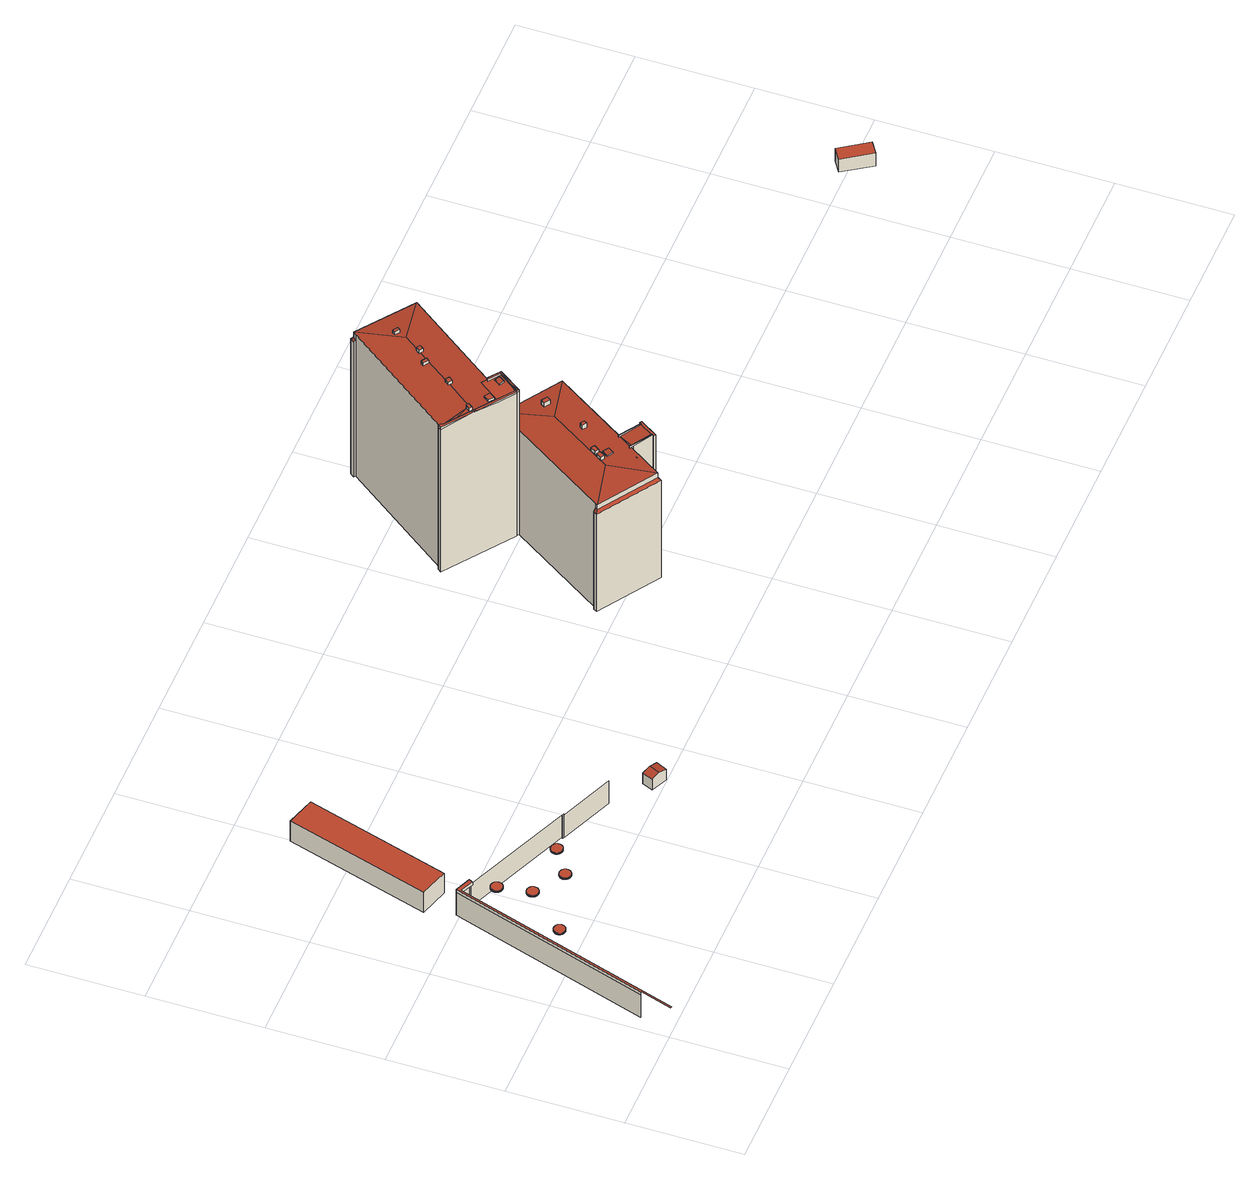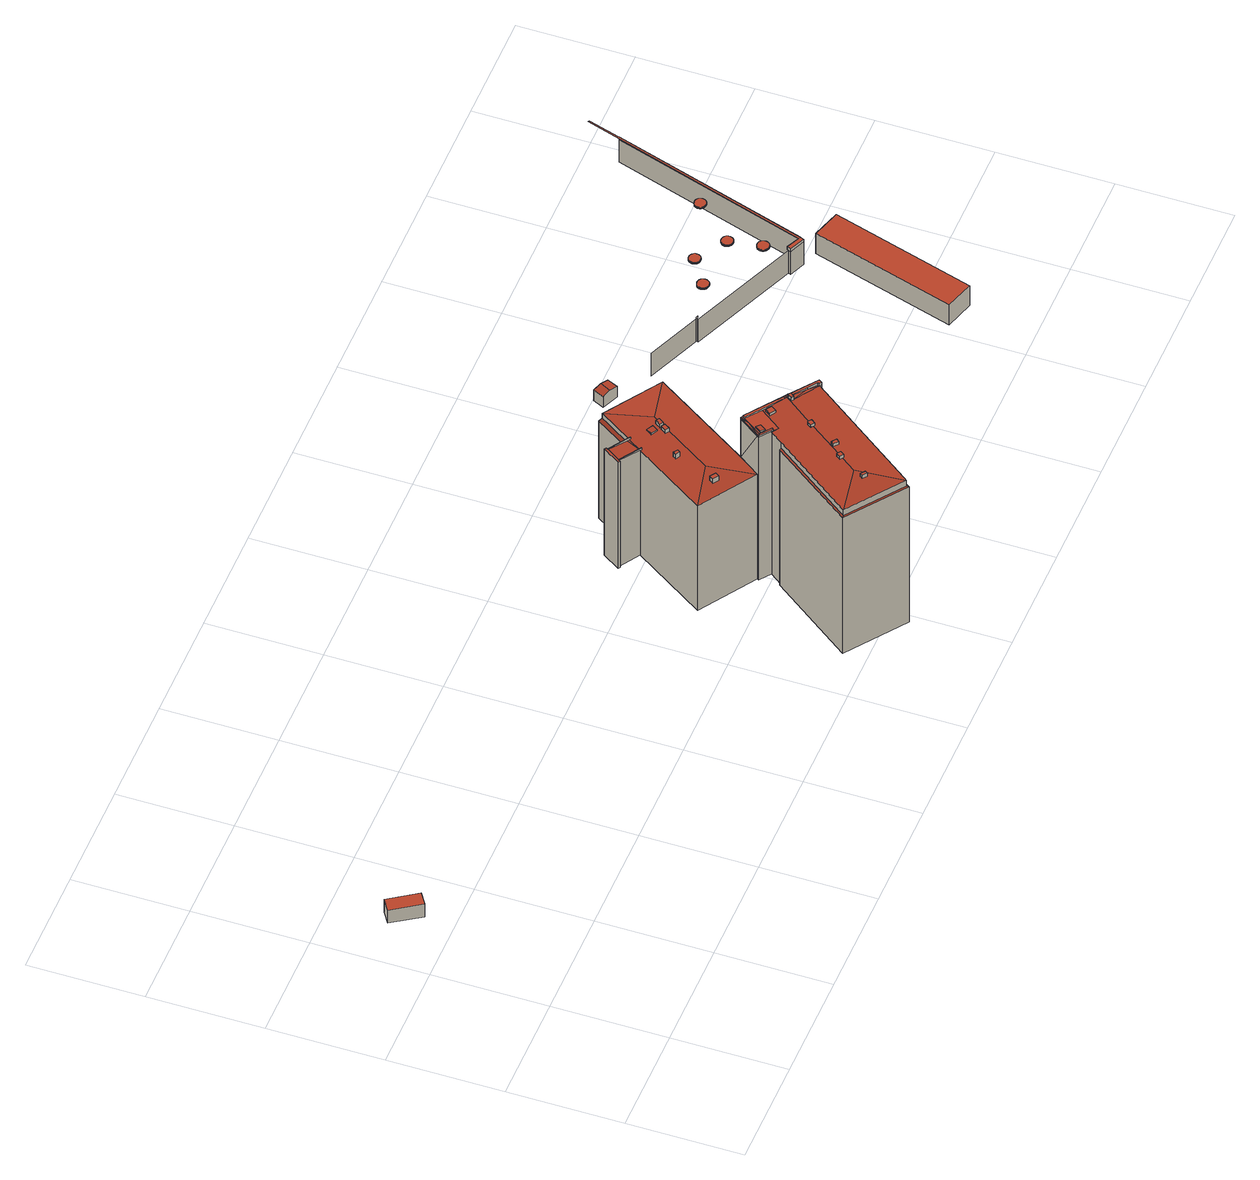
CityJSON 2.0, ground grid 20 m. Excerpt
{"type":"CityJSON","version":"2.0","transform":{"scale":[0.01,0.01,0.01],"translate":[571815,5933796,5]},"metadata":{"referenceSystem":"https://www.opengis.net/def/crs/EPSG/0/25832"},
"CityObjects":{
"building1":{"type":"Building","attributes":{"Grundfläche 2D":"1538.977425","Grundhöhe NN":"5.566"},"children":["building1-1","building1-2","building1-3","building1-4","building1-5"],"geometry":[{"type":"MultiSurface","lod":"3","boundaries":[[[0,1,2,3,4,5,6,7,8,9,10]],[[11,12,13,14,15,16,17,18]],[[16,15,14,13,3,2,1,0]],[[16,19,20,17]],[[8,7,21,22]],[[19,16,0,10]],[[22,23,19,10,9,8]],[[19,23,24,20]],[[23,25,26,24]],[[27,28,29,30,31]],[[27,31,32,33]],[[25,27,33,26]],[[31,34,35,32]]],"semantics":{"surfaces":[{"type":"RoofSurface"},{"type":"WallSurface"}],"values":[0,1,1,1,1,1,1,1,1,1,1,1,1]}}]},
"building1-1":{"type":"BuildingInstallation","parents":["building1"],"geometry":[{"type":"MultiSurface","lod":"3","boundaries":[[[36,37,38,39,40,41,42,43,44,45,46,47,48,49,50,51,52,53,54,55,56,57,58,59,60,61,62,63,64,65,66,67,68,69,70,71,72,73,74,75,76,77,78,79,80,81,82,83,84,85,86,87,88,89,90,91,92,93,94,95,96,97,98,99,100,101,102,103,104,105,106,107,108,109,110,111,112,113]],[[42,41,114,115]],[[43,42,115,116]],[[36,113,117,118]],[[37,36,118,119]],[[38,37,119,120]],[[39,38,120,121]],[[40,39,121,122]],[[41,40,122,114]],[[44,43,116,123]],[[45,44,123,124]],[[46,45,124,125]],[[47,46,125,126]],[[48,47,126,127]],[[49,48,127,128]],[[50,49,128,129]],[[51,50,129,130]],[[52,51,130,131]],[[53,52,131,132]],[[54,53,132,133]],[[55,54,133,134]],[[56,55,134,135]],[[57,56,135,136]],[[58,57,136,137]],[[59,58,137,138]],[[60,59,138,139]],[[61,60,139,140]],[[62,61,140,141]],[[63,62,141,142]],[[64,63,142,143]],[[65,64,143,144]],[[66,65,144,145]],[[67,66,145,146]],[[68,67,146,147]],[[69,68,147,148]],[[70,69,148,149]],[[71,70,149,150]],[[72,71,150,151]],[[73,72,151,152]],[[74,73,152,153]],[[75,74,153,154]],[[76,75,154,155]],[[77,76,155,156]],[[78,77,156,157]],[[79,78,157,158]],[[80,79,158,159]],[[81,80,159,160]],[[82,81,160,161]],[[83,82,161,162]],[[84,83,162,163]],[[85,84,163,164]],[[86,85,164,165]],[[87,86,165,166]],[[88,87,166,167]],[[89,88,167,168]],[[90,89,168,169]],[[91,90,169,170]],[[92,91,170,171]],[[93,92,171,172]],[[94,93,172,173]],[[95,94,173,174]],[[96,95,174,175]],[[97,96,175,176]],[[98,97,176,177]],[[99,98,177,178]],[[100,99,178,179]],[[101,100,179,180]],[[102,101,180,181]],[[103,102,181,182]],[[104,103,182,183]],[[105,104,183,184]],[[106,105,184,185]],[[107,106,185,186]],[[108,107,186,187]],[[109,108,187,188]],[[110,109,188,189]],[[111,110,189,190]],[[112,111,190,191]],[[113,112,191,117]]],"semantics":{"surfaces":[{"type":"RoofSurface"},{"type":"WallSurface"}],"values":[0,1,1,1,1,1,1,1,1,1,1,1,1,1,1,1,1,1,1,1,1,1,1,1,1,1,1,1,1,1,1,1,1,1,1,1,1,1,1,1,1,1,1,1,1,1,1,1,1,1,1,1,1,1,1,1,1,1,1,1,1,1,1,1,1,1,1,1,1,1,1,1,1,1,1,1,1,1,1]}}]},
"building1-2":{"type":"BuildingInstallation","parents":["building1"],"geometry":[{"type":"MultiSurface","lod":"3","boundaries":[[[192,193,194,195,196,197,198,199,200,201,202,203,204,205,206,207,208,209,210,211,212,213,214,215,216,217,218,219,220,221,222,223,224,225,226,227,228,229,230,231,232,233,234,235,236,237,238,239,240,241,242,243,244,245,246,247,248,249,250,251,252,253,254,255,256,257,258,259,260,261,262,263,264,265,266,267,268,269]],[[202,201,270,271]],[[203,202,271,272]],[[204,203,272,273]],[[205,204,273,274]],[[206,205,274,275]],[[199,198,276,277]],[[200,199,277,278]],[[201,200,278,270]],[[207,206,275,279]],[[208,207,279,280]],[[209,208,280,281]],[[210,209,281,282]],[[211,210,282,283]],[[212,211,283,284]],[[213,212,284,285]],[[214,213,285,286]],[[215,214,286,287]],[[216,215,287,288]],[[217,216,288,289]],[[218,217,289,290]],[[219,218,290,291]],[[220,219,291,292]],[[221,220,292,293]],[[222,221,293,294]],[[223,222,294,295]],[[224,223,295,296]],[[225,224,296,297]],[[226,225,297,298]],[[227,226,298,299]],[[228,227,299,300]],[[229,228,300,301]],[[230,229,301,302]],[[231,230,302,303]],[[232,231,303,304]],[[233,232,304,305]],[[234,233,305,306]],[[235,234,306,307]],[[236,235,307,308]],[[237,236,308,309]],[[238,237,309,310]],[[239,238,310,311]],[[240,239,311,312]],[[241,240,312,313]],[[242,241,313,314]],[[243,242,314,315]],[[244,243,315,316]],[[245,244,316,317]],[[246,245,317,318]],[[247,246,318,319]],[[248,247,319,320]],[[249,248,320,321]],[[250,249,321,322]],[[251,250,322,323]],[[252,251,323,324]],[[253,252,324,325]],[[254,253,325,326]],[[255,254,326,327]],[[256,255,327,328]],[[257,256,328,329]],[[258,257,329,330]],[[259,258,330,331]],[[260,259,331,332]],[[261,260,332,333]],[[262,261,333,334]],[[263,262,334,335]],[[264,263,335,336]],[[265,264,336,337]],[[266,265,337,338]],[[267,266,338,339]],[[268,267,339,340]],[[269,268,340,341]],[[192,269,341,342]],[[193,192,342,343]],[[194,193,343,344]],[[195,194,344,345]],[[196,195,345,346]],[[197,196,346,347]],[[198,197,347,276]]],"semantics":{"surfaces":[{"type":"RoofSurface"},{"type":"WallSurface"}],"values":[0,1,1,1,1,1,1,1,1,1,1,1,1,1,1,1,1,1,1,1,1,1,1,1,1,1,1,1,1,1,1,1,1,1,1,1,1,1,1,1,1,1,1,1,1,1,1,1,1,1,1,1,1,1,1,1,1,1,1,1,1,1,1,1,1,1,1,1,1,1,1,1,1,1,1,1,1,1,1]}}]},
"building1-3":{"type":"BuildingInstallation","parents":["building1"],"geometry":[{"type":"MultiSurface","lod":"3","boundaries":[[[348,349,350,351,352,353,354,355,356,357,358,359,360,361,362,363,364,365,366,367,368,369,370,371,372,373,374,375,376,377,378,379,380,381,382,383,384,385,386,387,388,389,390,391,392,393,394,395,396,397,398,399,400,401,402,403,404,405,406,407,408,409,410,411,412,413,414,415,416,417,418,419,420,421,422,423,424,425]],[[352,351,426,427]],[[423,422,428,429]],[[424,423,429,430]],[[425,424,430,431]],[[348,425,431,432]],[[349,348,432,433]],[[350,349,433,434]],[[351,350,434,426]],[[353,352,427,435]],[[354,353,435,436]],[[355,354,436,437]],[[356,355,437,438]],[[357,356,438,439]],[[358,357,439,440]],[[359,358,440,441]],[[360,359,441,442]],[[361,360,442,443]],[[362,361,443,444]],[[363,362,444,445]],[[364,363,445,446]],[[365,364,446,447]],[[366,365,447,448]],[[367,366,448,449]],[[368,367,449,450]],[[369,368,450,451]],[[370,369,451,452]],[[371,370,452,453]],[[372,371,453,454]],[[373,372,454,455]],[[374,373,455,456]],[[375,374,456,457]],[[376,375,457,458]],[[377,376,458,459]],[[378,377,459,460]],[[379,378,460,461]],[[380,379,461,462]],[[381,380,462,463]],[[382,381,463,464]],[[383,382,464,465]],[[384,383,465,466]],[[385,384,466,467]],[[386,385,467,468]],[[387,386,468,469]],[[388,387,469,470]],[[389,388,470,471]],[[390,389,471,472]],[[391,390,472,473]],[[392,391,473,474]],[[393,392,474,475]],[[394,393,475,476]],[[395,394,476,477]],[[396,395,477,478]],[[397,396,478,479]],[[398,397,479,480]],[[399,398,480,481]],[[400,399,481,482]],[[401,400,482,483]],[[402,401,483,484]],[[403,402,484,485]],[[404,403,485,486]],[[405,404,486,487]],[[406,405,487,488]],[[407,406,488,489]],[[408,407,489,490]],[[409,408,490,491]],[[410,409,491,492]],[[411,410,492,493]],[[412,411,493,494]],[[413,412,494,495]],[[414,413,495,496]],[[415,414,496,497]],[[416,415,497,498]],[[417,416,498,499]],[[418,417,499,500]],[[419,418,500,501]],[[420,419,501,502]],[[421,420,502,503]],[[422,421,503,428]]],"semantics":{"surfaces":[{"type":"RoofSurface"},{"type":"WallSurface"}],"values":[0,1,1,1,1,1,1,1,1,1,1,1,1,1,1,1,1,1,1,1,1,1,1,1,1,1,1,1,1,1,1,1,1,1,1,1,1,1,1,1,1,1,1,1,1,1,1,1,1,1,1,1,1,1,1,1,1,1,1,1,1,1,1,1,1,1,1,1,1,1,1,1,1,1,1,1,1,1,1]}}]},
"building1-4":{"type":"BuildingInstallation","parents":["building1"],"geometry":[{"type":"MultiSurface","lod":"3","boundaries":[[[504,505,506,507,508,509,510,511,512,513,514,515,516,517,518,519,520,521,522,523,524,525,526,527,528,529,530,531,532,533,534,535,536,537,538,539,540,541,542,543,544,545,546,547,548,549,550,551,552,553,554,555,556,557,558,559,560,561,562,563,564,565,566,567,568,569,570,571,572,573,574,575,576,577,578,579,580,581]],[[506,505,582,583]],[[507,506,583,584]],[[508,507,584,585]],[[579,578,586,587]],[[580,579,587,588]],[[581,580,588,589]],[[504,581,589,590]],[[505,504,590,582]],[[509,508,585,591]],[[510,509,591,592]],[[511,510,592,593]],[[512,511,593,594]],[[513,512,594,595]],[[514,513,595,596]],[[515,514,596,597]],[[516,515,597,598]],[[517,516,598,599]],[[518,517,599,600]],[[519,518,600,601]],[[520,519,601,602]],[[521,520,602,603]],[[522,521,603,604]],[[523,522,604,605]],[[524,523,605,606]],[[525,524,606,607]],[[526,525,607,608]],[[527,526,608,609]],[[528,527,609,610]],[[529,528,610,611]],[[530,529,611,612]],[[531,530,612,613]],[[532,531,613,614]],[[533,532,614,615]],[[534,533,615,616]],[[535,534,616,617]],[[536,535,617,618]],[[537,536,618,619]],[[538,537,619,620]],[[539,538,620,621]],[[540,539,621,622]],[[541,540,622,623]],[[542,541,623,624]],[[543,542,624,625]],[[544,543,625,626]],[[545,544,626,627]],[[546,545,627,628]],[[547,546,628,629]],[[548,547,629,630]],[[549,548,630,631]],[[550,549,631,632]],[[551,550,632,633]],[[552,551,633,634]],[[553,552,634,635]],[[554,553,635,636]],[[555,554,636,637]],[[556,555,637,638]],[[557,556,638,639]],[[558,557,639,640]],[[559,558,640,641]],[[560,559,641,642]],[[561,560,642,643]],[[562,561,643,644]],[[563,562,644,645]],[[564,563,645,646]],[[565,564,646,647]],[[566,565,647,648]],[[567,566,648,649]],[[568,567,649,650]],[[569,568,650,651]],[[570,569,651,652]],[[571,570,652,653]],[[572,571,653,654]],[[573,572,654,655]],[[574,573,655,656]],[[575,574,656,657]],[[576,575,657,658]],[[577,576,658,659]],[[578,577,659,586]]],"semantics":{"surfaces":[{"type":"RoofSurface"},{"type":"WallSurface"}],"values":[0,1,1,1,1,1,1,1,1,1,1,1,1,1,1,1,1,1,1,1,1,1,1,1,1,1,1,1,1,1,1,1,1,1,1,1,1,1,1,1,1,1,1,1,1,1,1,1,1,1,1,1,1,1,1,1,1,1,1,1,1,1,1,1,1,1,1,1,1,1,1,1,1,1,1,1,1,1,1]}}]},
"building1-5":{"type":"BuildingInstallation","parents":["building1"],"geometry":[{"type":"MultiSurface","lod":"3","boundaries":[[[660,661,662,663,664,665,666,667,668,669,670,671,672,673,674,675,676,677,678,679,680,681,682,683,684,685,686,687,688,689,690,691,692,693,694,695,696,697,698,699,700,701,702,703,704,705,706,707,708,709,710,711,712,713,714,715,716,717,718,719,720,721,722,723,724,725,726,727,728,729,730,731,732,733,734,735,736,737]],[[665,664,738,739]],[[666,665,739,740]],[[667,666,740,741]],[[661,660,742,743]],[[662,661,743,744]],[[663,662,744,745]],[[664,663,745,738]],[[668,667,741,746]],[[669,668,746,747]],[[670,669,747,748]],[[671,670,748,749]],[[672,671,749,750]],[[673,672,750,751]],[[674,673,751,752]],[[675,674,752,753]],[[676,675,753,754]],[[677,676,754,755]],[[678,677,755,756]],[[679,678,756,757]],[[680,679,757,758]],[[681,680,758,759]],[[682,681,759,760]],[[683,682,760,761]],[[684,683,761,762]],[[685,684,762,763]],[[686,685,763,764]],[[687,686,764,765]],[[688,687,765,766]],[[689,688,766,767]],[[690,689,767,768]],[[691,690,768,769]],[[692,691,769,770]],[[693,692,770,771]],[[694,693,771,772]],[[695,694,772,773]],[[696,695,773,774]],[[697,696,774,775]],[[698,697,775,776]],[[699,698,776,777]],[[700,699,777,778]],[[701,700,778,779]],[[702,701,779,780]],[[703,702,780,781]],[[704,703,781,782]],[[705,704,782,783]],[[706,705,783,784]],[[707,706,784,785]],[[708,707,785,786]],[[709,708,786,787]],[[710,709,787,788]],[[711,710,788,789]],[[712,711,789,790]],[[713,712,790,791]],[[714,713,791,792]],[[715,714,792,793]],[[716,715,793,794]],[[717,716,794,795]],[[718,717,795,796]],[[719,718,796,797]],[[720,719,797,798]],[[721,720,798,799]],[[722,721,799,800]],[[723,722,800,801]],[[724,723,801,802]],[[725,724,802,803]],[[726,725,803,804]],[[727,726,804,805]],[[728,727,805,806]],[[729,728,806,807]],[[730,729,807,808]],[[731,730,808,809]],[[732,731,809,810]],[[733,732,810,811]],[[734,733,811,812]],[[735,734,812,813]],[[736,735,813,814]],[[737,736,814,815]],[[660,737,815,742]]],"semantics":{"surfaces":[{"type":"RoofSurface"},{"type":"WallSurface"}],"values":[0,1,1,1,1,1,1,1,1,1,1,1,1,1,1,1,1,1,1,1,1,1,1,1,1,1,1,1,1,1,1,1,1,1,1,1,1,1,1,1,1,1,1,1,1,1,1,1,1,1,1,1,1,1,1,1,1,1,1,1,1,1,1,1,1,1,1,1,1,1,1,1,1,1,1,1,1,1,1]}}]},
"building2":{"type":"Building","attributes":{"Grundfläche 2D":"138.460537","Grundhöhe NN":"9.278"},"geometry":[{"type":"Solid","lod":"3","boundaries":[[[[816,817,818,819]],[[820,821,819,818]],[[821,822,816,819]],[[822,823,817,816]],[[823,820,818,817]],[[823,822,821,820]]]],"semantics":{"surfaces":[{"type":"RoofSurface"},{"type":"WallSurface"},{"type":"GroundSurface"}],"values":[[0,1,1,1,1,2]]}}]},
"building3":{"type":"Building","attributes":{"Grundfläche 2D":"6.553765","Grundhöhe NN":"5.471"},"geometry":[{"type":"Solid","lod":"3","boundaries":[[[[824,825,826,827]],[[828,825,824,829]],[[827,826,830,831]],[[829,824,827,831,832]],[[828,829,832,833]],[[830,826,825,828,833]],[[832,831,830,833]]]],"semantics":{"surfaces":[{"type":"RoofSurface"},{"type":"WallSurface"},{"type":"GroundSurface"}],"values":[[0,0,1,1,1,1,2]]}}]},
"building4":{"type":"Building","attributes":{"Grundfläche 2D":"639.922096","Grundhöhe NN":"14.897"},"children":["building4-1","building4-2","building4-3","building4-4","building4-5","building4-6","building4-7","building4-8","building4-9","building4-10","building4-11","building4-12","building4-13","building4-14","building4-15"],"geometry":[{"type":"Solid","lod":"3","boundaries":[[[[834,835,836,837,838,839,840]],[[841,842,843,844,845,846,847,848]],[[843,842,849,850,851,852,845,844]],[[853,852,851,850,849,854,855]],[[834,840,856]],[[857,853,855,854,849,856,840,839]],[[838,857,839]],[[858,859,860,861]],[[859,862,863,860]],[[863,862,864,865]],[[866,867,868]],[[869,870,866,871]],[[866,872,871]],[[870,867,866]],[[870,869,873]],[[869,871,873]],[[874,875,876,877,878,879,880,881,882,883,884]],[[875,874,885,886,877,876]],[[887,867,870]],[[870,873,871,872,888,889,890,891,892,893,894,895,896,897,898,899]],[[896,895,894,893,892,891,890,889,883,882,881,900,901,902,897]],[[902,898,897]],[[903,904,905,906]],[[904,907,908,905]],[[907,909,910,908]],[[838,837,861,860]],[[863,857,838,860]],[[853,857,863,865]],[[852,853,865,864]],[[880,879,900,881]],[[901,906,905,902]],[[902,905,908,898]],[[898,908,910,899]],[[861,837,836,911,912]],[[836,835,834,913,914,911]],[[858,861,912,915]],[[859,858,915,916]],[[862,859,916,917]],[[864,862,917,918]],[[852,864,918,919,845]],[[846,845,919,920]],[[847,846,920,921]],[[848,847,921,922]],[[841,848,922,923]],[[842,841,923,924]],[[849,842,924,925]],[[856,849,925,926]],[[834,856,926,913]],[[884,883,889,888,872,866,868,927,928]],[[874,884,928,929]],[[836,885,874,929,911]],[[835,877,886,885,836,911,914,913]],[[877,835,913,930,878]],[[900,879,878,930,931]],[[906,901,900,931,932]],[[903,906,932,933]],[[904,903,933,934]],[[907,904,934,935]],[[909,907,935,936]],[[910,909,936,937]],[[899,910,937,938,870]],[[887,870,938,939]],[[868,867,887,939,927]],[[913,926,925,924,923,922,921,920,919,918,917,916,915,912,911,929,928,927,939,938,937,936,935,934,933,932,931,930]]]],"semantics":{"surfaces":[{"type":"RoofSurface"},{"type":"WallSurface"},{"type":"GroundSurface"}],"values":[[0,0,0,0,0,0,0,0,0,0,0,0,0,0,0,0,0,0,0,0,0,0,0,0,0,1,1,1,1,1,1,1,1,1,1,1,1,1,1,1,1,1,1,1,1,1,1,1,1,1,1,1,1,1,1,1,1,1,1,1,1,1,1,2]]}}]},
"building4-1":{"type":"BuildingInstallation","parents":["building4"],"geometry":[{"type":"MultiSurface","lod":"3","boundaries":[[[940,941,942,943,944,945]],[[943,942,946,853,852,845]],[[845,844,944,943]],[[944,844,947,851,855,948,941,940,945]],[[942,941,948,946]]],"semantics":{"surfaces":[{"type":"RoofSurface"},{"type":"WallSurface"}],"values":[0,1,1,1,1]}}]},
"building4-2":{"type":"BuildingInstallation","parents":["building4"],"geometry":[{"type":"MultiSurface","lod":"3","boundaries":[[[949,950,951,952,953,954,955]],[[956,843,953,952,951,950,957,854,850]],[[954,953,843,842]],[[842,849,958,949,955,954]],[[950,949,958,957]]],"semantics":{"surfaces":[{"type":"RoofSurface"},{"type":"WallSurface"}],"values":[0,1,1,1,1]}}]},
"building4-3":{"type":"BuildingInstallation","parents":["building4"],"geometry":[{"type":"MultiSurface","lod":"3","boundaries":[[[959,960,961,962,963]],[[964,965,966,961,960,959]],[[966,967,962,961]],[[963,962,967,968]],[[968,964,959,963]]],"semantics":{"surfaces":[{"type":"RoofSurface"},{"type":"WallSurface"}],"values":[0,1,1,1,1]}}]},
"building4-4":{"type":"BuildingInstallation","parents":["building4"],"geometry":[{"type":"MultiSurface","lod":"3","boundaries":[[[969,970,971,972]],[[972,971,973,974]],[[969,972,974,975]],[[970,969,975,976]],[[971,970,976,973]]],"semantics":{"surfaces":[{"type":"RoofSurface"},{"type":"WallSurface"}],"values":[0,1,1,1,1]}}]},
"building4-5":{"type":"BuildingInstallation","parents":["building4"],"geometry":[{"type":"MultiSurface","lod":"3","boundaries":[[[977,978,979,980]],[[981,982,980,979]],[[977,980,982,983]],[[978,977,983,984]],[[984,981,979,978]]],"semantics":{"surfaces":[{"type":"RoofSurface"},{"type":"WallSurface"}],"values":[0,1,1,1,1]}}]},
"building4-6":{"type":"BuildingInstallation","parents":["building4"],"geometry":[{"type":"MultiSurface","lod":"3","boundaries":[[[985,986,987,988]],[[988,987,989,990]],[[985,988,990,991]],[[986,985,991,992]],[[987,986,992,989]]],"semantics":{"surfaces":[{"type":"RoofSurface"},{"type":"WallSurface"}],"values":[0,1,1,1,1]}}]},
"building4-7":{"type":"BuildingInstallation","parents":["building4"],"geometry":[{"type":"MultiSurface","lod":"3","boundaries":[[[993,994,995,996]],[[997,998,994,993]],[[995,994,998,999]],[[999,1000,996,995]],[[993,996,1000,997]]],"semantics":{"surfaces":[{"type":"RoofSurface"},{"type":"WallSurface"}],"values":[0,1,1,1,1]}}]},
"building4-8":{"type":"BuildingInstallation","parents":["building4"],"geometry":[{"type":"MultiSurface","lod":"3","boundaries":[[[1001,1002,1003,1004,1005,1006,1007]],[[1002,1001,1008,1009]],[[1009,1010,1011,1004,1003,1002]],[[1005,1004,1011,1012]],[[1012,1013,1006,1005]],[[1013,873,1008,1001,1007,1006]]],"semantics":{"surfaces":[{"type":"RoofSurface"},{"type":"WallSurface"}],"values":[0,1,1,1,1,1]}}]},
"building4-9":{"type":"BuildingInstallation","parents":["building4"],"geometry":[{"type":"MultiSurface","lod":"3","boundaries":[[[1014,1015,1016,1017,1018]],[[1015,1019,893,1020,1016]],[[1018,1017,1016,1020,1021,1022]],[[1018,1022,894,1023,1014]],[[1015,1014,1023,1019]]],"semantics":{"surfaces":[{"type":"RoofSurface"},{"type":"WallSurface"}],"values":[0,1,1,1,1]}}]},
"building4-10":{"type":"BuildingInstallation","parents":["building4"],"geometry":[{"type":"MultiSurface","lod":"3","boundaries":[[[1024,1025,1026,1027]],[[1028,1029,1027,1026]],[[1024,1027,1029,1030]],[[1025,1024,1030,1031]],[[1031,1028,1026,1025]]],"semantics":{"surfaces":[{"type":"RoofSurface"},{"type":"WallSurface"}],"values":[0,1,1,1,1]}}]},
"building4-11":{"type":"BuildingInstallation","parents":["building4"],"geometry":[{"type":"MultiSurface","lod":"3","boundaries":[[[1032,1033,1034,1035]],[[1032,1036,895,1037,1033]],[[1034,1033,1037,1038]],[[1034,1038,896,1039,1035]],[[1032,1035,1039,1036]]],"semantics":{"surfaces":[{"type":"RoofSurface"},{"type":"WallSurface"}],"values":[0,1,1,1,1]}}]},
"building4-12":{"type":"BuildingInstallation","parents":["building4"],"geometry":[{"type":"MultiSurface","lod":"3","boundaries":[[[1040,1041,1042,1043]],[[1043,1042,1044,1045]],[[1040,1043,1045,1046]],[[1041,1040,1046,1047]],[[1042,1041,1047,1044]]],"semantics":{"surfaces":[{"type":"RoofSurface"},{"type":"WallSurface"}],"values":[0,1,1,1,1]}}]},
"building4-13":{"type":"BuildingInstallation","parents":["building4"],"geometry":[{"type":"MultiSurface","lod":"3","boundaries":[[[1048,1049,1050]],[[1051,1052,1048]],[[1052,1049,1048]],[[1051,1053,1054,1052]],[[1055,1056,1057,1050,1049,1058,1059,1060,890,1061,1062,1063,1064,1065,1066,1067,1068,1069,1070,1071,889]],[[866,872,888,889,1071,868]],[[883,884,1055,889]],[[884,874,1056,1055]],[[874,885,1057,1056]],[[885,886,877,1048,1050,1057]],[[878,1051,1048,877]],[[879,880,1053,1051,878]],[[880,1072,1054,1053]],[[1072,1073,1052,1054]],[[1073,876,1049,1052]],[[876,1074,1058,1049]],[[1074,875,1075,882,890,1060,1059,1058]],[[1061,890,1061,1076,1077,871,1063,1062]],[[871,1078,1064,1063]],[[1078,1079,1065,1064]],[[1066,1080,869,1067]],[[1068,1067,869,1081]],[[1079,1080,1066,1065]],[[1081,870,887,1070,1069,1068]],[[867,868,1071,1070,887]]],"semantics":{"surfaces":[{"type":"RoofSurface"},{"type":"WallSurface"}],"values":[0,0,0,0,0,1,1,1,1,1,1,1,1,1,1,1,1,1,1,1,1,1,1,1,1]}}]},
"building4-14":{"type":"BuildingInstallation","parents":["building4"],"geometry":[{"type":"MultiSurface","lod":"3","boundaries":[[[1082,1083,1084,1085]],[[1085,1084,1086,1087]],[[1082,1085,1087,1088]],[[1083,1082,1088,1089]],[[1084,1083,1089,1086]]],"semantics":{"surfaces":[{"type":"RoofSurface"},{"type":"WallSurface"}],"values":[0,1,1,1,1]}}]},
"building4-15":{"type":"BuildingInstallation","parents":["building4"],"geometry":[{"type":"MultiSurface","lod":"3","boundaries":[[[1090,1091,1092,1093,1094,1095]],[[1096,1097,1095,1094]],[[1097,1098,1090,1095]],[[1092,1091,1090,1098,1099]],[[1099,1100,1096,1094,1093,1092]]],"semantics":{"surfaces":[{"type":"RoofSurface"},{"type":"WallSurface"}],"values":[0,1,1,1,1]}}]},
"building5":{"type":"Building","attributes":{"Grundfläche 2D":"15.001917","Grundhöhe NN":"16.891"},"geometry":[{"type":"Solid","lod":"3","boundaries":[[[[1101,1102,1103,1104]],[[1105,1106,1104,1103]],[[1106,1107,1101,1104]],[[1107,1108,1102,1101]],[[1108,1105,1103,1102]],[[1108,1107,1106,1105]]]],"semantics":{"surfaces":[{"type":"RoofSurface"},{"type":"WallSurface"},{"type":"GroundSurface"}],"values":[[0,1,1,1,1,2]]}}]}
},
"vertices":[
[1362,4063,622],[1344,4005,622],[1340,3993,622],[258,574,622],[269,570,622],[90,13,622],[115,6,622],[1375,3982,622],[1605,3876,622],[1617,3903,622],[1637,3946,622],[1340,3993,57],[258,574,57],[258,574,557],[1340,3993,557],[1344,4005,557],[1362,4063,557],[1362,4063,57],[1344,4005,57],[1637,3946,557],[1637,3946,57],[1375,3982,557],[1605,3876,557],[1617,3903,557],[1617,3903,57],[3524,3109,557],[3524,3109,57],[3512,3081,557],[3495,3088,557],[3495,3088,592],[3530,3073,592],[3530,3073,557],[3530,3073,57],[3512,3081,57],[4485,2679,557],[4485,2679,57],
[1191,2169,588],[1197,2172,588],[1202,2176,588],[1212,2183,588],[1220,2192,588],[1226,2201,588],[1232,2210,588],[1237,2221,588],[1241,2233,588],[1242,2239,588],[1243,2245,588],[1244,2252,588],[1244,2259,588],[1243,2265,588],[1242,2272,588],[1241,2279,588],[1239,2286,588],[1237,2293,588],[1234,2299,588],[1231,2306,588],[1227,2312,588],[1223,2317,588],[1218,2323,588],[1213,2328,588],[1208,2332,588],[1203,2336,588],[1197,2340,588],[1192,2343,588],[1186,2346,588],[1174,2351,588],[1163,2354,588],[1152,2355,588],[1141,2355,588],[1130,2354,588],[1118,2351,588],[1111,2350,588],[1105,2347,588],[1099,2344,588],[1094,2341,588],[1088,2337,588],[1082,2333,588],[1077,2328,588],[1072,2323,588],[1067,2318,588],[1063,2312,588],[1059,2306,588],[1056,2300,588],[1053,2293,588],[1051,2287,588],[1049,2280,588],[1047,2273,588],[1046,2267,588],[1046,2260,588],[1046,2254,588],[1046,2247,588],[1048,2235,588],[1052,2224,588],[1056,2213,588],[1061,2204,588],[1068,2194,588],[1076,2185,588],[1081,2181,588],[1086,2177,588],[1091,2173,588],[1097,2170,588],[1103,2167,588],[1110,2164,588],[1116,2162,588],[1123,2160,588],[1130,2159,588],[1137,2158,588],[1144,2158,588],[1152,2158,588],[1159,2158,588],[1166,2160,588],[1172,2161,588],[1179,2164,588],[1185,2166,588],[1226,2201,557],[1232,2210,557],[1237,2221,557],[1185,2166,557],[1191,2169,557],[1197,2172,557],[1202,2176,557],[1212,2183,557],[1220,2192,557],[1241,2233,557],[1242,2239,557],[1243,2245,557],[1244,2252,557],[1244,2259,557],[1243,2265,557],[1242,2272,557],[1241,2279,557],[1239,2286,557],[1237,2293,557],[1234,2299,557],[1231,2306,557],[1227,2312,557],[1223,2317,557],[1218,2323,557],[1213,2328,557],[1208,2332,557],[1203,2336,557],[1197,2340,557],[1192,2343,557],[1186,2346,557],[1174,2351,557],[1163,2354,557],[1152,2355,557],[1141,2355,557],[1130,2354,557],[1118,2351,557],[1111,2350,557],[1105,2347,557],[1099,2344,557],[1094,2341,557],[1088,2337,557],[1082,2333,557],[1077,2328,557],[1072,2323,557],[1067,2318,557],[1063,2312,557],[1059,2306,557],[1056,2300,557],[1053,2293,557],[1051,2287,557],[1049,2280,557],[1047,2273,557],[1046,2267,557],[1046,2260,557],[1046,2254,557],[1046,2247,557],[1048,2235,557],[1052,2224,557],[1056,2213,557],[1061,2204,557],[1068,2194,557],[1076,2185,557],[1081,2181,557],[1086,2177,557],[1091,2173,557],[1097,2170,557],[1103,2167,557],[1110,2164,557],[1116,2162,557],[1123,2160,557],[1130,2159,557],[1137,2158,557],[1144,2158,557],[1152,2158,557],[1159,2158,557],[1166,2160,557],[1172,2161,557],[1179,2164,557],
[1771,2840,588],[1779,2839,588],[1785,2840,588],[1792,2841,588],[1799,2842,588],[1805,2844,588],[1811,2846,588],[1823,2851,588],[1833,2857,588],[1842,2864,588],[1849,2872,588],[1857,2881,588],[1864,2892,588],[1867,2898,588],[1869,2904,588],[1871,2910,588],[1873,2917,588],[1874,2924,588],[1875,2931,588],[1876,2938,588],[1876,2945,588],[1875,2952,588],[1874,2959,588],[1872,2966,588],[1870,2973,588],[1867,2980,588],[1864,2986,588],[1861,2992,588],[1857,2998,588],[1853,3004,588],[1848,3009,588],[1844,3013,588],[1839,3017,588],[1829,3025,588],[1818,3030,588],[1808,3034,588],[1797,3038,588],[1785,3039,588],[1773,3040,588],[1766,3039,588],[1760,3039,588],[1753,3037,588],[1747,3036,588],[1740,3033,588],[1733,3031,588],[1727,3027,588],[1721,3024,588],[1715,3020,588],[1709,3015,588],[1704,3010,588],[1699,3005,588],[1695,2999,588],[1691,2993,588],[1687,2987,588],[1684,2981,588],[1682,2975,588],[1680,2968,588],[1678,2962,588],[1677,2955,588],[1675,2943,588],[1676,2931,588],[1677,2920,588],[1680,2909,588],[1684,2898,588],[1690,2887,588],[1694,2882,588],[1698,2877,588],[1702,2871,588],[1707,2867,588],[1712,2862,588],[1718,2858,588],[1724,2854,588],[1730,2850,588],[1736,2847,588],[1743,2845,588],[1750,2843,588],[1757,2841,588],[1764,2840,588],[1842,2864,557],[1849,2872,557],[1857,2881,557],[1864,2892,557],[1867,2898,557],[1869,2904,557],[1811,2846,557],[1823,2851,557],[1833,2857,557],[1871,2910,557],[1873,2917,557],[1874,2924,557],[1875,2931,557],[1876,2938,557],[1876,2945,557],[1875,2952,557],[1874,2959,557],[1872,2966,557],[1870,2973,557],[1867,2980,557],[1864,2986,557],[1861,2992,557],[1857,2998,557],[1853,3004,557],[1848,3009,557],[1844,3013,557],[1839,3017,557],[1829,3025,557],[1818,3030,557],[1808,3034,557],[1797,3038,557],[1785,3039,557],[1773,3040,557],[1766,3039,557],[1760,3039,557],[1753,3037,557],[1747,3036,557],[1740,3033,557],[1733,3031,557],[1727,3027,557],[1721,3024,557],[1715,3020,557],[1709,3015,557],[1704,3010,557],[1699,3005,557],[1695,2999,557],[1691,2993,557],[1687,2987,557],[1684,2981,557],[1682,2975,557],[1680,2968,557],[1678,2962,557],[1677,2955,557],[1675,2943,557],[1676,2931,557],[1677,2920,557],[1680,2909,557],[1684,2898,557],[1690,2887,557],[1694,2882,557],[1698,2877,557],[1702,2871,557],[1707,2867,557],[1712,2862,557],[1718,2858,557],[1724,2854,557],[1730,2850,557],[1736,2847,557],[1743,2845,557],[1750,2843,557],[1757,2841,557],[1764,2840,557],[1771,2840,557],[1779,2839,557],[1785,2840,557],[1792,2841,557],[1799,2842,557],[1805,2844,557],
[1741,3426,588],[1750,3434,588],[1758,3443,588],[1764,3453,588],[1769,3463,588],[1773,3474,588],[1776,3486,588],[1777,3493,588],[1777,3500,588],[1777,3506,588],[1777,3513,588],[1776,3520,588],[1774,3527,588],[1772,3534,588],[1770,3541,588],[1767,3547,588],[1764,3554,588],[1760,3560,588],[1755,3566,588],[1751,3571,588],[1746,3576,588],[1740,3581,588],[1735,3585,588],[1729,3589,588],[1723,3592,588],[1717,3595,588],[1711,3598,588],[1699,3601,588],[1687,3603,588],[1676,3604,588],[1665,3603,588],[1653,3601,588],[1641,3598,588],[1635,3595,588],[1629,3592,588],[1623,3589,588],[1618,3585,588],[1612,3581,588],[1607,3576,588],[1602,3571,588],[1597,3565,588],[1593,3559,588],[1589,3553,588],[1585,3547,588],[1583,3540,588],[1580,3533,588],[1578,3527,588],[1577,3520,588],[1576,3513,588],[1576,3506,588],[1576,3499,588],[1576,3492,588],[1577,3486,588],[1580,3474,588],[1584,3463,588],[1589,3453,588],[1595,3443,588],[1603,3434,588],[1612,3425,588],[1617,3421,588],[1623,3418,588],[1629,3414,588],[1635,3411,588],[1641,3409,588],[1648,3406,588],[1655,3405,588],[1662,3403,588],[1669,3403,588],[1677,3402,588],[1684,3403,588],[1691,3403,588],[1698,3405,588],[1705,3407,588],[1712,3409,588],[1718,3411,588],[1724,3414,588],[1730,3418,588],[1736,3422,588],[1764,3453,557],[1769,3463,557],[1718,3411,557],[1724,3414,557],[1730,3418,557],[1736,3422,557],[1741,3426,557],[1750,3434,557],[1758,3443,557],[1773,3474,557],[1776,3486,557],[1777,3493,557],[1777,3500,557],[1777,3506,557],[1777,3513,557],[1776,3520,557],[1774,3527,557],[1772,3534,557],[1770,3541,557],[1767,3547,557],[1764,3554,557],[1760,3560,557],[1755,3566,557],[1751,3571,557],[1746,3576,557],[1740,3581,557],[1735,3585,557],[1729,3589,557],[1723,3592,557],[1717,3595,557],[1711,3598,557],[1699,3601,557],[1687,3603,557],[1676,3604,557],[1665,3603,557],[1653,3601,557],[1641,3598,557],[1635,3595,557],[1629,3592,557],[1623,3589,557],[1618,3585,557],[1612,3581,557],[1607,3576,557],[1602,3571,557],[1597,3565,557],[1593,3559,557],[1589,3553,557],[1585,3547,557],[1583,3540,557],[1580,3533,557],[1578,3527,557],[1577,3520,557],[1576,3513,557],[1576,3506,557],[1576,3499,557],[1576,3492,557],[1577,3486,557],[1580,3474,557],[1584,3463,557],[1589,3453,557],[1595,3443,557],[1603,3434,557],[1612,3425,557],[1617,3421,557],[1623,3418,557],[1629,3414,557],[1635,3411,557],[1641,3409,557],[1648,3406,557],[1655,3405,557],[1662,3403,557],[1669,3403,557],[1677,3402,557],[1684,3403,557],[1691,3403,557],[1698,3405,557],[1705,3407,557],[1712,3409,557],
[2381,2523,588],[2389,2531,588],[2396,2540,588],[2402,2550,588],[2407,2561,588],[2409,2567,588],[2411,2573,588],[2412,2580,588],[2413,2587,588],[2414,2594,588],[2414,2601,588],[2413,2608,588],[2412,2615,588],[2410,2622,588],[2408,2629,588],[2406,2635,588],[2403,2642,588],[2399,2648,588],[2395,2654,588],[2391,2659,588],[2387,2664,588],[2382,2669,588],[2377,2674,588],[2372,2678,588],[2366,2681,588],[2355,2687,588],[2344,2691,588],[2334,2694,588],[2323,2695,588],[2311,2696,588],[2298,2695,588],[2292,2693,588],[2286,2692,588],[2280,2689,588],[2273,2687,588],[2267,2684,588],[2261,2680,588],[2255,2676,588],[2250,2672,588],[2244,2667,588],[2240,2662,588],[2235,2656,588],[2231,2650,588],[2227,2644,588],[2224,2638,588],[2221,2632,588],[2219,2625,588],[2217,2618,588],[2216,2612,588],[2215,2605,588],[2215,2599,588],[2215,2587,588],[2217,2575,588],[2220,2564,588],[2224,2554,588],[2230,2544,588],[2237,2533,588],[2242,2529,588],[2246,2524,588],[2251,2520,588],[2256,2516,588],[2262,2512,588],[2268,2508,588],[2275,2505,588],[2281,2503,588],[2288,2500,588],[2295,2499,588],[2302,2498,588],[2309,2497,588],[2317,2497,588],[2323,2497,588],[2331,2498,588],[2337,2500,588],[2344,2501,588],[2350,2504,588],[2356,2506,588],[2362,2509,588],[2372,2516,588],[2389,2531,557],[2396,2540,557],[2402,2550,557],[2407,2561,557],[2350,2504,557],[2356,2506,557],[2362,2509,557],[2372,2516,557],[2381,2523,557],[2409,2567,557],[2411,2573,557],[2412,2580,557],[2413,2587,557],[2414,2594,557],[2414,2601,557],[2413,2608,557],[2412,2615,557],[2410,2622,557],[2408,2629,557],[2406,2635,557],[2403,2642,557],[2399,2648,557],[2395,2654,557],[2391,2659,557],[2387,2664,557],[2382,2669,557],[2377,2674,557],[2372,2678,557],[2366,2681,557],[2355,2687,557],[2344,2691,557],[2334,2694,557],[2323,2695,557],[2311,2696,557],[2298,2695,557],[2292,2693,557],[2286,2692,557],[2280,2689,557],[2273,2687,557],[2267,2684,557],[2261,2680,557],[2255,2676,557],[2250,2672,557],[2244,2667,557],[2240,2662,557],[2235,2656,557],[2231,2650,557],[2227,2644,557],[2224,2638,557],[2221,2632,557],[2219,2625,557],[2217,2618,557],[2216,2612,557],[2215,2605,557],[2215,2599,557],[2215,2587,557],[2217,2575,557],[2220,2564,557],[2224,2554,557],[2230,2544,557],[2237,2533,557],[2242,2529,557],[2246,2524,557],[2251,2520,557],[2256,2516,557],[2262,2512,557],[2268,2508,557],[2275,2505,557],[2281,2503,557],[2288,2500,557],[2295,2499,557],[2302,2498,557],[2309,2497,557],[2317,2497,557],[2323,2497,557],[2331,2498,557],[2337,2500,557],[2344,2501,557],
[2826,2817,588],[2832,2820,588],[2844,2826,588],[2854,2833,588],[2862,2840,588],[2869,2849,588],[2876,2859,588],[2882,2870,588],[2885,2876,588],[2887,2882,588],[2889,2889,588],[2890,2896,588],[2891,2903,588],[2892,2910,588],[2892,2917,588],[2891,2924,588],[2890,2931,588],[2888,2939,588],[2886,2946,588],[2884,2952,588],[2881,2959,588],[2877,2965,588],[2873,2971,588],[2869,2977,588],[2864,2982,588],[2859,2987,588],[2854,2991,588],[2849,2995,588],[2838,3002,588],[2827,3007,588],[2817,3011,588],[2806,3013,588],[2794,3014,588],[2781,3014,588],[2774,3013,588],[2768,3012,588],[2761,3010,588],[2755,3008,588],[2748,3005,588],[2742,3002,588],[2735,2998,588],[2729,2994,588],[2724,2989,588],[2718,2984,588],[2713,2979,588],[2709,2973,588],[2705,2967,588],[2701,2961,588],[2698,2955,588],[2695,2948,588],[2693,2942,588],[2691,2935,588],[2690,2929,588],[2689,2922,588],[2689,2909,588],[2690,2897,588],[2692,2886,588],[2695,2875,588],[2701,2864,588],[2707,2854,588],[2711,2849,588],[2715,2843,588],[2720,2839,588],[2726,2834,588],[2731,2830,588],[2737,2826,588],[2743,2822,588],[2750,2819,588],[2757,2816,588],[2764,2814,588],[2771,2813,588],[2778,2812,588],[2785,2811,588],[2793,2811,588],[2800,2811,588],[2807,2812,588],[2814,2813,588],[2820,2815,588],[2862,2840,557],[2869,2849,557],[2876,2859,557],[2882,2870,557],[2826,2817,557],[2832,2820,557],[2844,2826,557],[2854,2833,557],[2885,2876,557],[2887,2882,557],[2889,2889,557],[2890,2896,557],[2891,2903,557],[2892,2910,557],[2892,2917,557],[2891,2924,557],[2890,2931,557],[2888,2939,557],[2886,2946,557],[2884,2952,557],[2881,2959,557],[2877,2965,557],[2873,2971,557],[2869,2977,557],[2864,2982,557],[2859,2987,557],[2854,2991,557],[2849,2995,557],[2838,3002,557],[2827,3007,557],[2817,3011,557],[2806,3013,557],[2794,3014,557],[2781,3014,557],[2774,3013,557],[2768,3012,557],[2761,3010,557],[2755,3008,557],[2748,3005,557],[2742,3002,557],[2735,2998,557],[2729,2994,557],[2724,2989,557],[2718,2984,557],[2713,2979,557],[2709,2973,557],[2705,2967,557],[2701,2961,557],[2698,2955,557],[2695,2948,557],[2693,2942,557],[2691,2935,557],[2690,2929,557],[2689,2922,557],[2689,2909,557],[2690,2897,557],[2692,2886,557],[2695,2875,557],[2701,2864,557],[2707,2854,557],[2711,2849,557],[2715,2843,557],[2720,2839,557],[2726,2834,557],[2731,2830,557],[2737,2826,557],[2743,2822,557],[2750,2819,557],[2757,2816,557],[2764,2814,557],[2771,2813,557],[2778,2812,557],[2785,2811,557],[2793,2811,557],[2800,2811,557],[2807,2812,557],[2814,2813,557],[2820,2815,557],
[897,4432,865],[1405,4280,865],[2152,6782,865],[1643,6934,865],[2152,6782,428],[1643,6934,428],[897,4432,428],[1405,4280,428],
[5245,2271,319],[5158,2082,319],[5296,2019,282],[5383,2207,282],[5009,2151,282],[5095,2339,282],[5296,2019,47],[5383,2207,47],[5095,2339,47],[5009,2151,47],
[8945,6104,3316],[8679,5726,3316],[8678,5725,3316],[7581,4044,3316],[7556,4006,3316],[8369,4182,3368],[9098,5298,3368],[9452,4006,3344],[9438,3983,3344],[9428,3969,3344],[9276,3736,3344],[9267,3722,3344],[9251,3697,3344],[9285,3674,3344],[9487,3983,3344],[9093,4209,3316],[9085,4193,3316],[8961,3942,3316],[8954,3926,3316],[8922,3947,3316],[9083,4195,3316],[8931,3962,3316],[9916,5470,3316],[8540,3363,3316],[7550,4065,3154],[7507,3999,3154],[7556,4006,3216],[7581,4044,3216],[8555,3315,3154],[8540,3363,3216],[8954,3926,3154],[8922,3947,3216],[7533,6552,4148],[7502,6627,4142],[7477,6593,4142],[7555,6622,4142],[7551,6627,4142],[7707,6476,4162],[7937,6254,4192],[8018,6364,4192],[8634,5758,4168],[8652,5778,4168],[8758,5896,4168],[8945,6104,4168],[8965,6133,4168],[8768,6279,4160],[8746,6295,4159],[8666,6354,4156],[8386,5975,4156],[8361,5941,4156],[8625,5746,4168],[8678,5725,4168],[8679,5726,4168],[7519,6650,4142],[7978,6224,4197],[7988,6216,4198],[8013,6250,4198],[8019,6258,4198],[8074,6333,4198],[8412,6791,4198],[8464,6860,4198],[8908,7462,4198],[8958,7530,4198],[9145,7783,4198],[9020,8617,4142],[8987,8571,4142],[8768,6279,4142],[8926,6495,4142],[9973,7914,4142],[8947,6479,3997],[10012,7922,3997],[9973,7914,4016],[8926,6495,4016],[9009,8663,3997],[9020,8617,4016],[8957,8593,3997],[8987,8571,4016],[8678,5725,990],[7581,4044,990],[8945,6104,990],[8679,5726,990],[7550,4065,990],[7507,3999,990],[8555,3315,990],[8954,3926,990],[9267,3722,990],[9251,3697,990],[9285,3674,990],[9487,3983,990],[9452,4006,990],[9438,3983,990],[9093,4209,990],[9916,5470,990],[7477,6593,990],[8625,5746,990],[8634,5758,990],[8965,6133,990],[8768,6279,990],[8926,6495,990],[8947,6479,990],[10012,7922,990],[9009,8663,990],[8957,8593,990],[8987,8571,990],[7551,6627,990],[7519,6650,990],
[8961,3942,3352],[8907,3978,3352],[8897,3963,3352],[9267,3722,3352],[9276,3736,3352],[8963,3941,3352],[8897,3963,3318],[8963,3941,3316],[8907,3978,3318],
[9068,4225,3352],[9059,4211,3352],[9083,4195,3352],[9085,4193,3352],[9428,3969,3352],[9438,3983,3352],[9093,4209,3352],[9411,3980,3343],[9059,4211,3318],[9068,4225,3318],
[8498,4243,3438],[8510,4262,3438],[8558,4336,3438],[8501,4373,3438],[8441,4280,3438],[8498,4243,3362],[8510,4262,3362],[8558,4336,3362],[8501,4373,3368],[8441,4280,3368],
[9393,5527,3436],[9296,5590,3436],[9254,5525,3436],[9351,5462,3436],[9254,5525,3344],[9351,5462,3344],[9393,5527,3337],[9296,5590,3337],
[9098,4798,3444],[9028,4844,3444],[8993,4791,3444],[9064,4745,3444],[8993,4791,3351],[9064,4745,3344],[9098,4798,3344],[9028,4844,3351],
[8646,4460,3438],[8587,4499,3438],[8527,4407,3438],[8586,4368,3438],[8527,4407,3367],[8586,4368,3361],[8646,4460,3361],[8587,4499,3367],
[8570,4223,3381],[8671,4157,3373],[8735,4255,3373],[8634,4321,3381],[8570,4223,3355],[8671,4157,3344],[8735,4255,3344],[8634,4321,3355],
[7967,6296,4267],[8008,6266,4267],[8045,6316,4267],[8062,6339,4267],[8063,6341,4267],[8023,6371,4267],[8018,6364,4267],[7967,6296,4192],[8008,6266,4197],[8045,6316,4197],[8062,6339,4197],[8063,6341,4197],[8023,6371,4192],
[8448,6872,4259],[8396,6802,4259],[8457,6758,4259],[8460,6763,4259],[8508,6828,4259],[8396,6802,4196],[8457,6758,4193],[8460,6763,4193],[8508,6828,4193],[8448,6872,4196],
[8775,7304,4259],[8694,7364,4259],[8659,7318,4259],[8741,7258,4259],[8659,7318,4187],[8741,7258,4197],[8775,7304,4197],[8694,7364,4187],
[8887,7476,4259],[8951,7430,4259],[9002,7499,4259],[8938,7545,4259],[8887,7476,4196],[8951,7430,4193],[9002,7499,4193],[8938,7545,4196],
[9261,7967,4248],[9183,8025,4248],[9153,7983,4248],[9231,7926,4248],[9153,7983,4182],[9231,7926,4182],[9261,7967,4178],[9183,8025,4178],
[8945,6104,4196],[8758,5896,4198],[8679,5726,4198],[8965,6133,4198],[8918,6124,4198],[8746,6295,4198],[8725,6266,4198],[8625,5746,4198],[8634,5758,4198],[8678,5725,4198],[8668,5767,4198],[8652,5778,4198],[8641,5787,4198],[8011,6251,4198],[8004,6257,4198],[7707,6476,4198],[7558,6586,4198],[7567,6598,4198],[7548,6612,4198],[7555,6622,4198],[7556,6623,4198],[7551,6627,4198],[7519,6650,4198],[7477,6593,4198],[8725,6266,4159],[8918,6124,4167],[8668,5767,4168],[8641,5787,4168],[8004,6257,4197],[7962,6288,4192],[7558,6586,4146],[7567,6598,4145],[7548,6612,4143],[7556,6623,4142],
[8450,6128,4209],[8360,6194,4209],[8293,6103,4208],[8382,6037,4208],[8293,6103,4169],[8382,6037,4159],[8450,6128,4159],[8360,6194,4169],
[8777,6172,4178],[8719,6089,4178],[8706,6071,4178],[8713,6066,4180],[8782,6018,4196],[8853,6120,4196],[8782,6018,4166],[8853,6120,4166],[8777,6172,4162],[8706,6071,4163],[8713,6066,4163],
[18227,3389,1474],[17893,3882,1474],[17685,3741,1474],[18019,3248,1474],[17685,3741,1189],[18019,3248,1189],[18227,3389,1189],[17893,3882,1189]
]}
